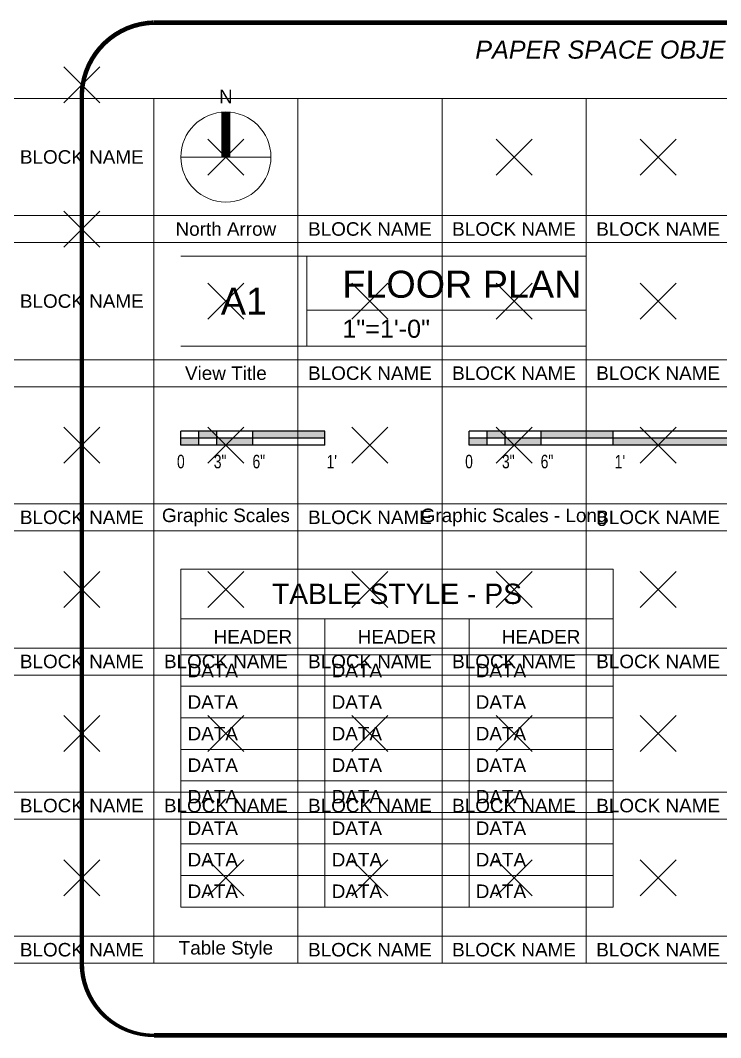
# Model space of a CAD drawing. Header units: inches. Extents: x -9.4 to 19.3, y -1.6 to 20.4.
# Drawn here: x 5.07 to 9.93, y -0.52 to 6.54 of the extents above; entities that cross this region are included whole.
import ezdxf
from ezdxf.enums import TextEntityAlignment as Align

# ---------------------------------------------------------------- set-up
doc = ezdxf.new("R2010")
doc.units = ezdxf.units.IN
doc.header["$MEASUREMENT"] = 0
doc.header["$PDMODE"] = 3
doc.header["$PDSIZE"] = 0.125
doc.linetypes.add('HIDDEN', pattern=[0.375, 0.25, -0.125])
for name, color, linetype, lineweight in [('A-Anno-Schd', 3, 'Continuous', 0), ('A-Anno-Ttlb', 3, 'Continuous', 0), ('G-Anno-North', 3, 'Continuous', 0)]:
    doc.layers.add(name, color=color, linetype=linetype, lineweight=lineweight)
for name, color, linetype in [('A-Anno-Symb', 3, 'Continuous'), ('G-Anno-Box', 6, 'HIDDEN'), ('G-Anno-Text', 2, 'Continuous')]:
    doc.layers.add(name, color=color, linetype=linetype)
doc.layers.add('G-Anno-Nplt', color=5, linetype='Continuous', lineweight=0, plot=False)
doc.styles.add('Sans', font='swissl.ttf')
doc.styles.add('Sans_Inch', font='swiss.ttf', dxfattribs={"height": 0.09375})
doc.styles.add('SansAttr', font='swisscl.ttf')

# ---------------------------------------------------------------- blocks, each defined once
blk = doc.blocks.new('*U37')
for p, q in [((0, 0.625), (2.8125, 0.625)), ((0.875, 0.625), (0.875, 0)), ((0.875, 0.25), (2.8125, 0.25)), ((0, 0), (2.8125, 0))]:
    blk.add_line(p, q)
at = {"style": 'Sans'}
for tag, p, height in [('DRAWING', (1.1205, 0.3363), 0.1875), ('SCALE', (1.1205, 0.0588), 0.125)]:
    blk.add_attdef(tag, p, '', height=height, dxfattribs=at)
blk.add_attdef('A1', text='', height=0.1875, dxfattribs=at).set_placement((0.4375, 0.3125), align=Align.MIDDLE_CENTER)
blk = doc.blocks.new('*U36')
at = {"color": 0, "linetype": 'ByBlock', "lineweight": -2}
blk.add_lwpolyline([(0, -0.3125, 0, 0, 0), (0, 0, 0.0625, 0.0625, 0), (0, 0.3125, 0.0391, 0.0391, 0)], format="xyseb", dxfattribs=at)
blk.add_lwpolyline([(-0.3125, 0), (0.3125, 0)], dxfattribs=at)
blk.add_circle((0, 0), 0.3125, dxfattribs=at)
at = {"color": 0, "linetype": 'ByBlock', "lineweight": -2, "style": 'Sans', "flags": 8}
blk.add_attdef('NORTH', text='', height=0.0938, dxfattribs=at).set_placement((0, 0.42), align=Align.MIDDLE_CENTER)
blk = doc.blocks.new('*U57')
at = {"linetype": 'ByBlock', "lineweight": -2}
for points in [[(0.25, 0.0496), (0.25, 0.0992), (0.125, 0.0992), (0.125, 0.0496)], [(0.5, 0.0992), (0.5, 0.0496), (1, 0.0496), (1, 0.0992)], [(0, 0.0496), (0, 0), (0.125, 0), (0.125, 0.0496)], [(0.5, 0), (0.5, 0.0496), (0.25, 0.0496), (0.25, 0)]]:
    blk.add_hatch(color=0, dxfattribs=at).paths.add_polyline_path(points)
at = {"color": 0, "linetype": 'ByBlock', "lineweight": -2}
for p, q in [((1, 0.0992), (0, 0.0992)), ((0, 0), (0, 0.0992)), ((0.125, 0), (0.125, 0.0992)), ((0.25, 0), (0.25, 0.0992)), ((0.5, 0), (0.5, 0.0992)), ((0.5, 0), (0.5, 0.0992)), ((1, 0), (1, 0.0992)), ((1, 0.0496), (0, 0.0496)), ((1, 0), (0, 0))]:
    blk.add_line(p, q, dxfattribs=at)
at = {"color": 0, "insert": (0, -0.1134), "char_height": 0.09375, "width": 0.140208, "attachment_point": 5, "style": 'SansAttr'}
blk.add_mtext('\\A1;0', dxfattribs=at)
at = {"char_height": 0.09375, "attachment_point": 5, "style": 'SansAttr'}
for s, width, insert in [('\\A1;3"', 0.161794, (0.2724, -0.1134)), ('6"', 0.142379, (0.541, -0.1134)), ("1'", 0.142379, (1.0474, -0.1134))]:
    blk.add_mtext_dynamic_manual_height_columns(s, width=width, gutter_width=0.4688, heights=[0], dxfattribs=dict(at, insert=insert))
blk = doc.blocks.new('*U53')
at = {"linetype": 'ByBlock', "lineweight": -2}
for points in [[(0.25, 0.0496), (0.25, 0.0992), (0.125, 0.0992), (0.125, 0.0496)], [(0.5, 0.0992), (0.5, 0.0496), (1, 0.0496), (1, 0.0992)], [(0, 0.0496), (0, 0), (0.125, 0), (0.125, 0.0496)], [(0.5, 0), (0.5, 0.0496), (0.25, 0.0496), (0.25, 0)]]:
    blk.add_hatch(color=0, dxfattribs=at).paths.add_polyline_path(points)
blk.add_hatch(color=256).paths.add_polyline_path([(2, 0.0496), (1, 0.0496), (1, 0), (2, 0)])
at = {"color": 0, "linetype": 'ByBlock', "lineweight": -2}
for p, q in [((2, 0.0992), (0, 0.0992)), ((0, 0), (0, 0.0992)), ((0.125, 0), (0.125, 0.0992)), ((0.25, 0), (0.25, 0.0992)), ((0.5, 0), (0.5, 0.0992)), ((0.5, 0), (0.5, 0.0992)), ((1, 0), (1, 0.0992)), ((2, 0.0496), (0, 0.0496)), ((2, 0), (0, 0))]:
    blk.add_line(p, q, dxfattribs=at)
blk.add_line((2, 0.0992), (2, 0))
at = {"color": 0, "insert": (0, -0.1134), "char_height": 0.09375, "width": 0.140208, "attachment_point": 5, "style": 'SansAttr'}
blk.add_mtext('\\A1;0', dxfattribs=at)
at = {"char_height": 0.09375, "attachment_point": 5, "style": 'SansAttr'}
for s, width, insert in [('\\A1;3"', 0.161794, (0.2724, -0.1134)), ('6"', 0.142379, (0.541, -0.1134)), ("1'", 0.142379, (1.0474, -0.1134)), ("2'", 0.142379, (2.041, -0.1134))]:
    blk.add_mtext_dynamic_manual_height_columns(s, width=width, gutter_width=0.4688, heights=[0], dxfattribs=dict(at, insert=insert))
blk = doc.blocks.new('*T60')
at = {"layer": 'A-Anno-Schd', "color": 0, "linetype": 'ByBlock', "lineweight": -2, "transparency": 16777216}
for p, q in [((0, 0), (3, 0)), ((0, 0), (0, -2.34375)), ((3, 0), (3, -2.34375)), ((0, -0.34375), (3, -0.34375)), ((1, -0.34375), (1, -2.34375)), ((2, -0.34375), (2, -2.34375)), ((0, -0.59375), (3, -0.59375)), ((0, -0.8125), (3, -0.8125)), ((0, -1.03125), (3, -1.03125)), ((0, -1.25), (3, -1.25)), ((0, -1.46875), (3, -1.46875)), ((0, -1.6875), (3, -1.6875)), ((0, -1.90625), (3, -1.90625)), ((0, -2.125), (3, -2.125)), ((0, -2.34375), (3, -2.34375))]:
    blk.add_line(p, q, dxfattribs=at)
at = {"color": 0, "transparency": 16777216, "style": 'Sans'}
for s, insert, char_height, width, attachment_point in [('TABLE STYLE - PS', (1.5, -0.171875), 0.140625, 2.84375, 5), ('HEADER', (0.5, -0.46875), 0.09375, 0.90625, 5), ('HEADER', (1.5, -0.46875), 0.09375, 0.90625, 5), ('HEADER', (2.5, -0.46875), 0.09375, 0.90625, 5), ('DATA', (0.046875, -0.703125), 0.09375, 0.90625, 4), ('DATA', (1.046875, -0.703125), 0.09375, 0.90625, 4), ('DATA', (2.046875, -0.703125), 0.09375, 0.90625, 4), ('DATA', (0.046875, -0.921875), 0.09375, 0.90625, 4), ('DATA', (1.046875, -0.921875), 0.09375, 0.90625, 4), ('DATA', (2.046875, -0.921875), 0.09375, 0.90625, 4), ('DATA', (0.046875, -1.140625), 0.09375, 0.90625, 4), ('DATA', (1.046875, -1.140625), 0.09375, 0.90625, 4), ('DATA', (2.046875, -1.140625), 0.09375, 0.90625, 4), ('DATA', (0.046875, -1.359375), 0.09375, 0.90625, 4), ('DATA', (1.046875, -1.359375), 0.09375, 0.90625, 4), ('DATA', (2.046875, -1.359375), 0.09375, 0.90625, 4), ('DATA', (0.046875, -1.578125), 0.09375, 0.90625, 4), ('DATA', (1.046875, -1.578125), 0.09375, 0.90625, 4), ('DATA', (2.046875, -1.578125), 0.09375, 0.90625, 4), ('DATA', (0.046875, -1.796875), 0.09375, 0.90625, 4), ('DATA', (1.046875, -1.796875), 0.09375, 0.90625, 4), ('DATA', (2.046875, -1.796875), 0.09375, 0.90625, 4), ('DATA', (0.046875, -2.015625), 0.09375, 0.90625, 4), ('DATA', (1.046875, -2.015625), 0.09375, 0.90625, 4), ('DATA', (2.046875, -2.015625), 0.09375, 0.90625, 4), ('DATA', (0.046875, -2.234375), 0.09375, 0.90625, 4), ('DATA', (1.046875, -2.234375), 0.09375, 0.90625, 4), ('DATA', (2.046875, -2.234375), 0.09375, 0.90625, 4)]:
    blk.add_mtext(s, dxfattribs=dict(at, insert=insert, char_height=char_height, width=width, attachment_point=attachment_point))
blk = doc.blocks.new('Table - PS')
blk.add_blockref('*T60', (0, 0))

msp = doc.modelspace()

# ---------------------------------------------------------------- linework, layer by layer
at = {"layer": 'G-Anno-Box'}
msp.add_lwpolyline([(5.5, 0, 0.0312, 0.0234, 0.414214), (6, -0.5, 0.0312, 0.0312, 0), (12.5481, -0.5, 0.0312, 0.0312, 0.414214), (13.0481, 0, 0.0312, 0.0312, 0), (13.0481, 6, 0.0312, 0.0312, 0.414214), (12.5481, 6.5264, 0.0312, 0.0312, 0), (6, 6.5264, 0.0312, 0.0312, 0.414214), (5.5, 6, 0.0312, 0.0312, 0)], format="xyseb", close=True, dxfattribs=at)
at = {"layer": 'G-Anno-Nplt'}
for p, q in [((0, 6), (12, 6)), ((6, 0), (6, 6)), ((7, 0), (7, 6)), ((8, 0), (8, 6)), ((9, 0), (9, 6)), ((0, 5.1875), (12, 5.1875)), ((0, 5), (12, 5)), ((0, 4.1875), (12, 4.1875)), ((0, 4), (12, 4)), ((0, 3.1875), (12, 3.1875)), ((0, 3), (12, 3)), ((0, 2.1875), (12, 2.1875)), ((0, 2), (12, 2)), ((0, 1.1875), (12, 1.1875)), ((0, 1), (12, 1)), ((0, 0.1875), (12, 0.1875)), ((0, 0), (12, 0))]:
    msp.add_line(p, q, dxfattribs=at)
for p in [(5.5, 6.0938), (6.5, 5.5937), (8.5, 5.5937), (9.5, 5.5937), (5.5, 5.0938), (6.5, 4.5938), (7.5, 4.5938), (8.5, 4.5938), (9.5, 4.5938), (5.5, 3.5938), (6.5, 3.5938), (7.5, 3.5938), (8.5, 3.5938), (9.5, 3.5938), (5.5, 2.5938), (6.5, 2.5938), (7.5, 2.5938), (8.5, 2.5938), (9.5, 2.5938), (5.5, 1.5938), (6.5, 1.5938), (7.5, 1.5938), (8.5, 1.5938), (9.5, 1.5938), (5.5, 0.5938), (6.5, 0.5938), (7.5, 0.5938), (8.5, 0.5938), (9.5, 0.5938)]:
    msp.add_point(p, dxfattribs=at)

# ---------------------------------------------------------------- block references
at = {"layer": 'A-Anno-Schd'}
msp.add_blockref('Table - PS', (6.1875, 2.7344), dxfattribs=at)
at = {"layer": 'A-Anno-Symb'}
for name, p in [('*U57', (6.1875, 3.5938)), ('*U53', (8.1875, 3.5938))]:
    msp.add_blockref(name, p, dxfattribs=at)
at = {"layer": 'A-Anno-Ttlb'}
ref = msp.add_blockref('*U37', (6.1875, 4.2813), dxfattribs=at)
ref.add_attrib('A1', 'A1', dxfattribs={"layer": '0', "height": 0.1875, "style": 'Sans_Inch'}).set_placement((6.625, 4.5938), align=Align.MIDDLE_CENTER)
ref.add_attrib('DRAWING', 'FLOOR PLAN', (7.308, 4.6175), dxfattribs={"layer": '0', "height": 0.1875, "style": 'Sans_Inch'})
ref.add_attrib('SCALE', '1"=1\'-0"', (7.308, 4.34), dxfattribs={"layer": '0', "height": 0.125, "style": 'Sans_Inch'})
at = {"layer": 'G-Anno-North'}
ref = msp.add_blockref('*U36', (6.5, 5.5937), dxfattribs=at)
ref.add_attrib('NORTH', 'N', dxfattribs={"layer": '0', "color": 0, "linetype": 'ByBlock', "lineweight": -2, "height": 0.0938, "style": 'Sans'}).set_placement((6.5, 6.0137), align=Align.MIDDLE_CENTER)

# ---------------------------------------------------------------- texts
at = {"layer": 'G-Anno-Box', "insert": (9.274, 6.4014), "char_height": 0.125, "attachment_point": 2, "style": 'Sans'}
msp.add_mtext_dynamic_manual_height_columns('{\\fSwis721 Lt BT|b0|i1|c0|p34;PAPER SPACE OBJECTS}', width=5.691085, gutter_width=0.8964, heights=[0.1934], dxfattribs=at)
at = {"layer": 'G-Anno-Nplt', "char_height": 0.09375, "attachment_point": 5, "style": 'Sans'}
for insert in [(5.5, 5.5937), (7.5, 5.0938), (8.5, 5.0938), (9.5, 5.0938), (5.5, 4.5938), (7.5, 4.0938), (8.5, 4.0938), (9.5, 4.0938), (5.5, 3.0938), (7.5, 3.0938), (9.5, 3.0938), (5.5, 2.0938), (6.5, 2.0938), (7.5, 2.0938), (8.5, 2.0938), (9.5, 2.0938), (5.5, 1.0938), (6.5, 1.0938), (7.5, 1.0938), (8.5, 1.0938), (9.5, 1.0938), (5.5, 0.0938), (7.5, 0.0938), (8.5, 0.0938), (9.5, 0.0938)]:
    msp.add_mtext_dynamic_manual_height_columns('BLOCK NAME', width=1, gutter_width=0.4688, heights=[0], dxfattribs=dict(at, insert=insert))
at = {"layer": 'G-Anno-Text', "char_height": 0.09375, "attachment_point": 5, "style": 'Sans'}
for s, width, insert in [('North Arrow', 1, (6.5, 5.0938)), ('View Title', 1, (6.5, 4.0938)), ('Graphic Scales', 1, (6.5, 3.0938)), ('Graphic Scales - Long', 1.683197, (8.5, 3.0938)), ('Table Style', 1, (6.5, 0.0938))]:
    msp.add_mtext_dynamic_manual_height_columns(s, width=width, gutter_width=0.4688, heights=[0], dxfattribs=dict(at, insert=insert))

doc.saveas('drawing.dxf')
